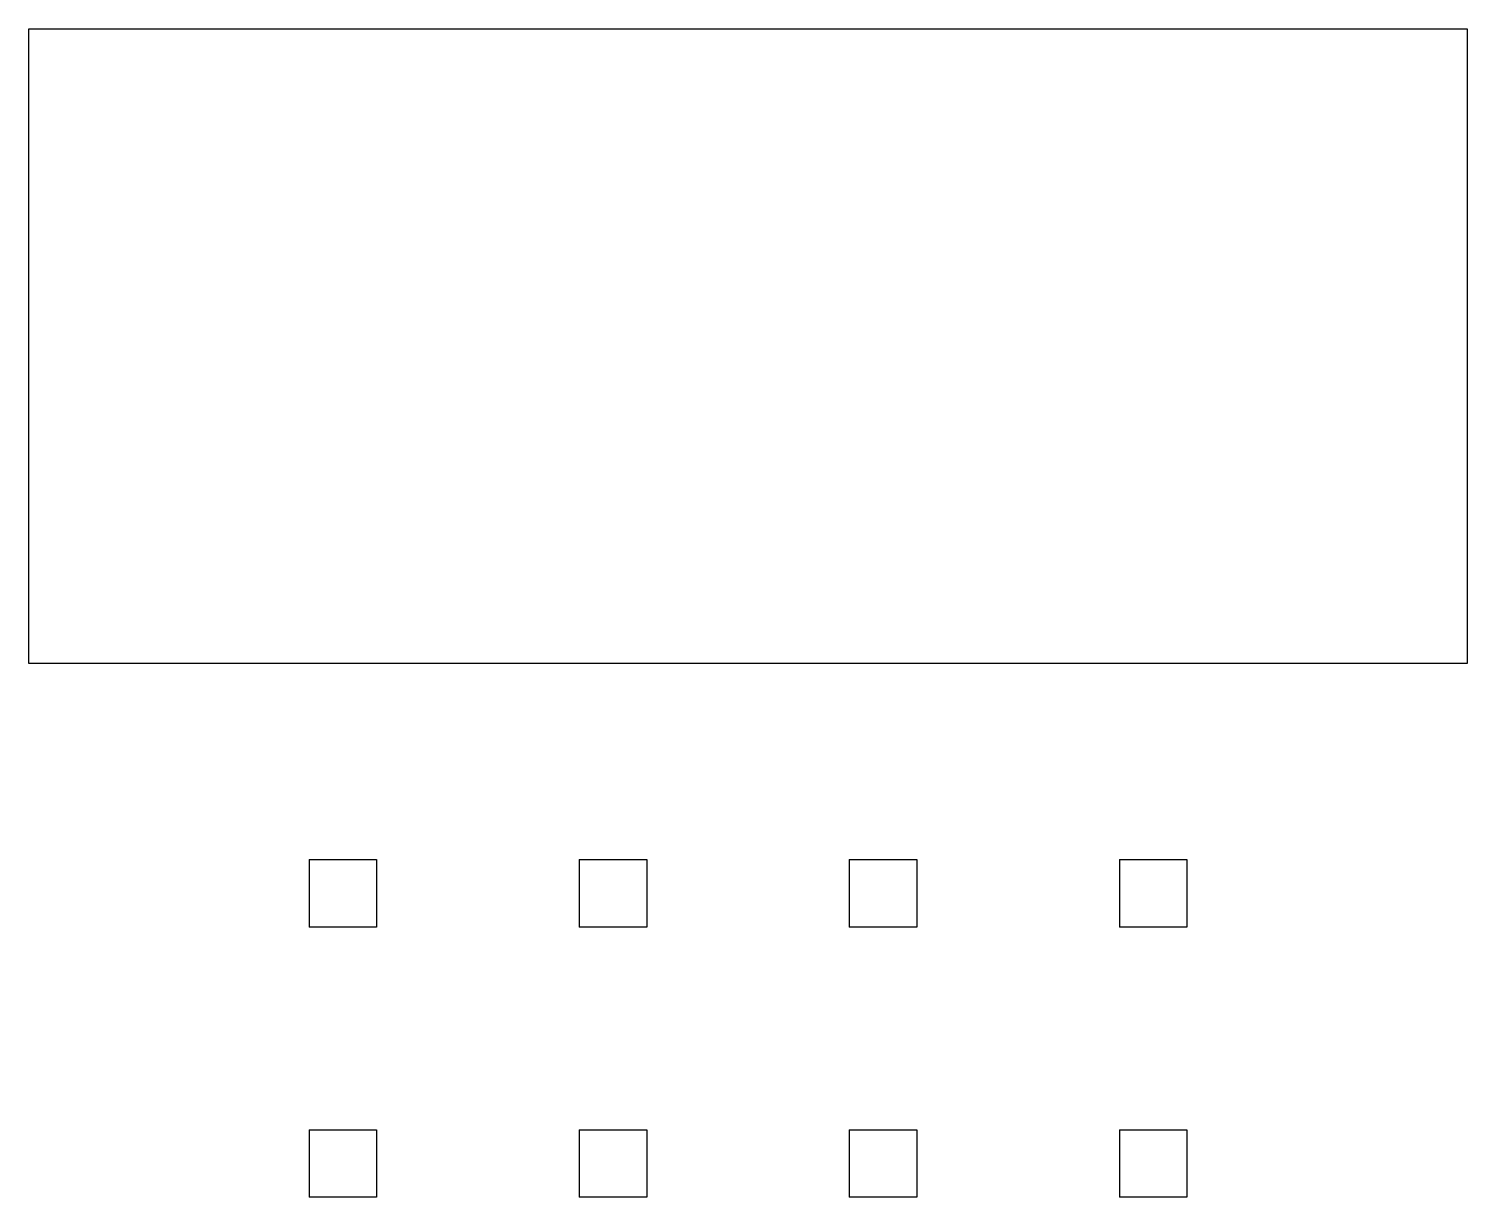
# Model space of a CAD drawing. Extents: x -5.3 to 5.3, y -5.5 to 3.2.
import ezdxf

# ---------------------------------------------------------------- set-up
doc = ezdxf.new("R2010")
doc.units = 0
doc.layers.add('Section', color=7, linetype='CONTINUOUS')

msp = doc.modelspace()

# ---------------------------------------------------------------- linework, layer by layer
at = {"layer": 'Section'}
for p, q in [((-5.325, -1.5, -3.085), (-5.325, 3.2, -3.085)), ((-5.325, 3.2, -3.085), (5.325, 3.2, -3.085)), ((5.325, 3.2, -3.085), (5.325, -1.5, -3.085)), ((5.325, -1.5, -3.085), (-5.325, -1.5, -3.085)), ((-3.25, -2.95, -3.085), (-3.25, -3.45, -3.085)), ((-3.25, -2.95, -3.085), (-2.75, -2.95, -3.085)), ((-2.75, -2.95, -3.085), (-2.75, -3.45, -3.085)), ((-1.25, -2.95, -3.085), (-1.25, -3.45, -3.085)), ((-1.25, -2.95, -3.085), (-0.75, -2.95, -3.085)), ((-0.75, -2.95, -3.085), (-0.75, -3.45, -3.085)), ((0.75, -2.95, -3.085), (0.75, -3.45, -3.085)), ((0.75, -2.95, -3.085), (1.25, -2.95, -3.085)), ((1.25, -2.95, -3.085), (1.25, -3.45, -3.085)), ((2.75, -2.95, -3.085), (2.75, -3.45, -3.085)), ((2.75, -2.95, -3.085), (3.25, -2.95, -3.085)), ((3.25, -2.95, -3.085), (3.25, -3.45, -3.085)), ((-2.75, -3.45, -3.085), (-3.25, -3.45, -3.085)), ((-0.75, -3.45, -3.085), (-1.25, -3.45, -3.085)), ((1.25, -3.45, -3.085), (0.75, -3.45, -3.085)), ((3.25, -3.45, -3.085), (2.75, -3.45, -3.085)), ((-3.25, -4.95, -3.085), (-3.25, -5.45, -3.085)), ((-3.25, -4.95, -3.085), (-2.75, -4.95, -3.085)), ((-2.75, -4.95, -3.085), (-2.75, -5.45, -3.085)), ((-1.25, -4.95, -3.085), (-1.25, -5.45, -3.085)), ((-1.25, -4.95, -3.085), (-0.75, -4.95, -3.085)), ((-0.75, -4.95, -3.085), (-0.75, -5.45, -3.085)), ((0.75, -4.95, -3.085), (0.75, -5.45, -3.085)), ((0.75, -4.95, -3.085), (1.25, -4.95, -3.085)), ((1.25, -4.95, -3.085), (1.25, -5.45, -3.085)), ((2.75, -4.95, -3.085), (2.75, -5.45, -3.085)), ((2.75, -4.95, -3.085), (3.25, -4.95, -3.085)), ((3.25, -4.95, -3.085), (3.25, -5.45, -3.085)), ((-2.75, -5.45, -3.085), (-3.25, -5.45, -3.085)), ((-0.75, -5.45, -3.085), (-1.25, -5.45, -3.085)), ((1.25, -5.45, -3.085), (0.75, -5.45, -3.085)), ((3.25, -5.45, -3.085), (2.75, -5.45, -3.085))]:
    msp.add_line(p, q, dxfattribs=at)

doc.saveas('drawing.dxf')
